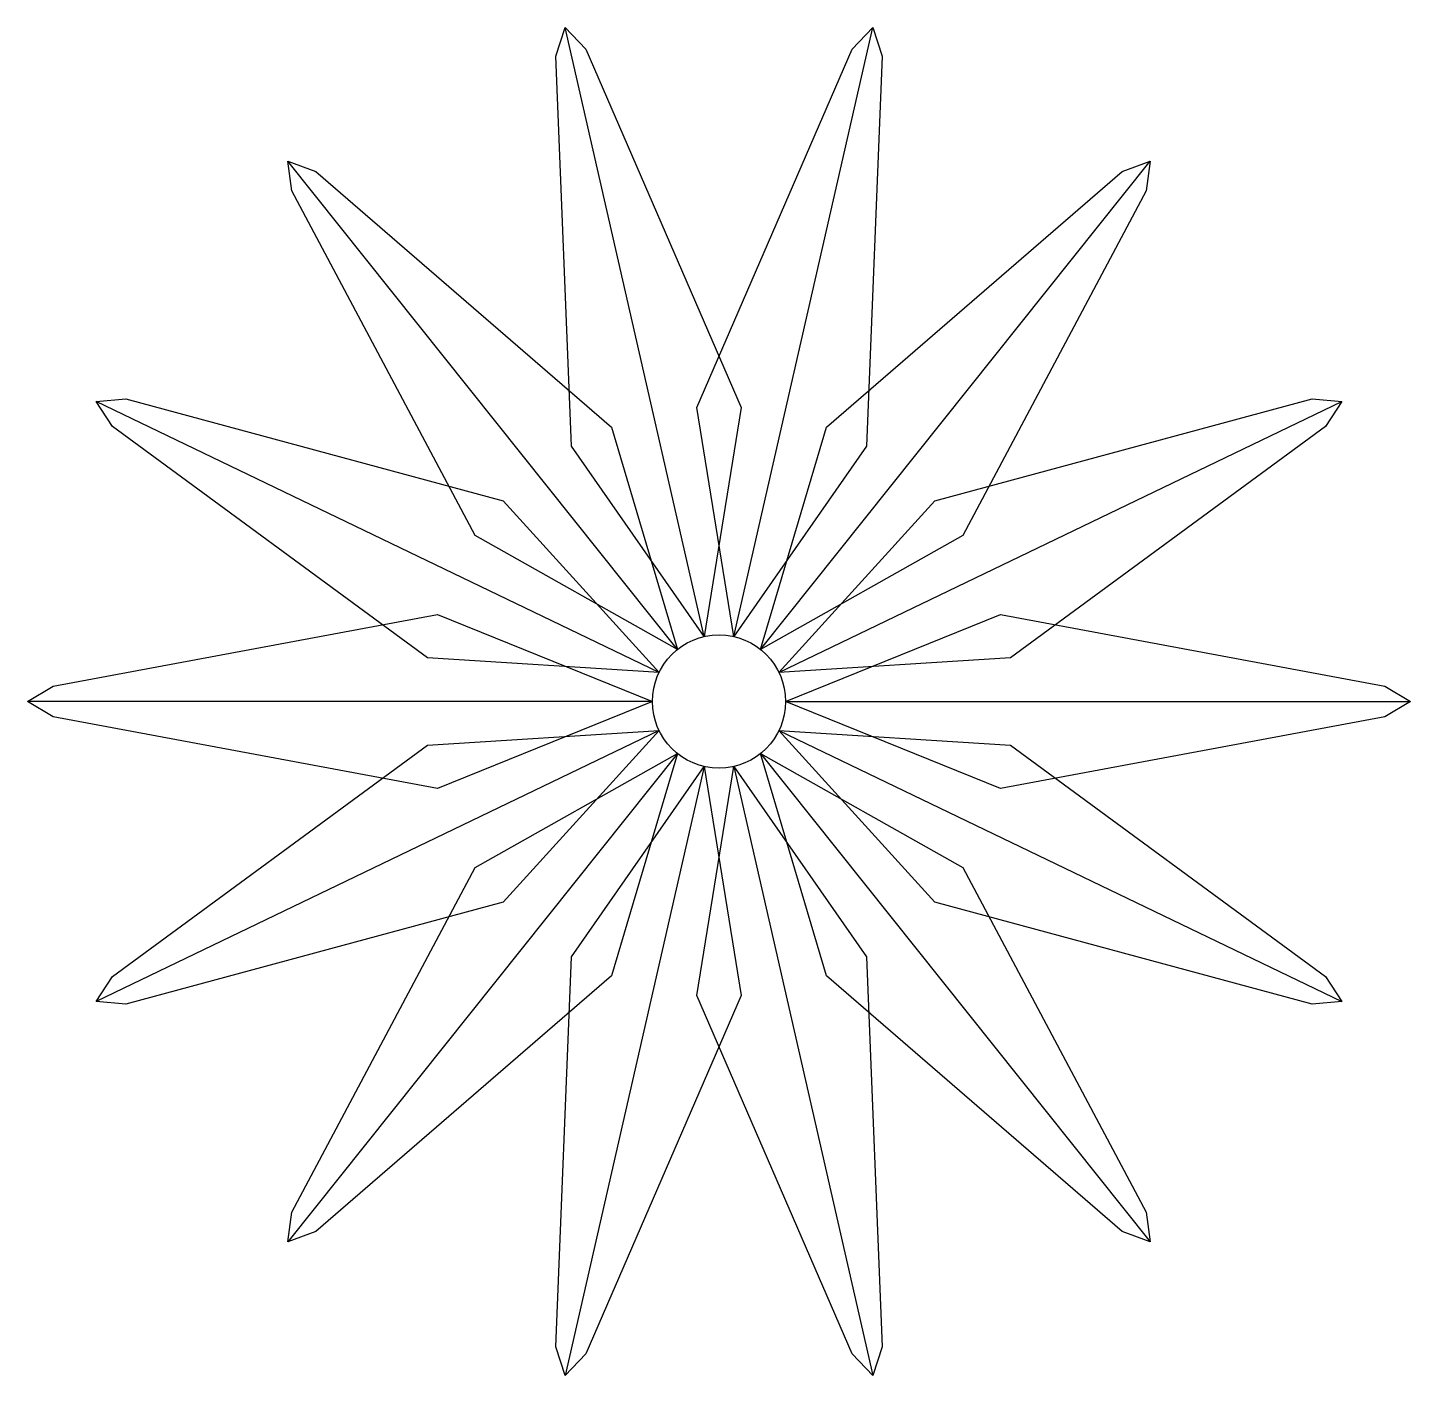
# Model space of a CAD drawing. Header units: metres. Extents: x -2.7 to 2.7, y -2.63 to 2.63.
import ezdxf

# ---------------------------------------------------------------- set-up
doc = ezdxf.new("R2010")
doc.units = ezdxf.units.M
doc.layers.add('XARCH-PLAN', color=2, linetype='Continuous')

# ---------------------------------------------------------------- blocks, each defined once
blk = doc.blocks.new('XA-Date-Palm')
for p, q in [((-0.0579, 0.2535), (-0.6008, 2.6323)), ((0.0579, 0.2535), (0.6008, 2.6323)), ((-0.1621, 0.2033), (-1.6834, 2.1109)), ((0.1621, 0.2033), (1.6834, 2.1109)), ((-0.2343, 0.1128), (-2.4326, 1.1715)), ((0.2343, 0.1128), (2.4326, 1.1715)), ((-0.26, 0), (-2.7, 0)), ((0.26, 0), (2.7, 0)), ((-0.2343, -0.1128), (-2.4326, -1.1715)), ((0.2343, -0.1128), (2.4326, -1.1715)), ((-0.1621, -0.2033), (-1.6834, -2.1109)), ((0.1621, -0.2033), (1.6834, -2.1109)), ((-0.0579, -0.2535), (-0.6008, -2.6323)), ((0.0579, -0.2535), (0.6008, -2.6323))]:
    blk.add_line(p, q)
for points in [[(-0.0579, 0.2535), (-0.5762, 0.9968), (-0.6371, 2.5215), (-0.6008, 2.6323), (-0.5201, 2.5482), (0.0867, 1.1481)], [(0.0579, 0.2535), (-0.0867, 1.1481), (0.5201, 2.5482), (0.6008, 2.6323), (0.6371, 2.5215), (0.5762, 0.9968)], [(-0.1621, 0.2033), (-0.9517, 0.648), (-1.668, 1.9954), (-1.6834, 2.1109), (-1.5742, 2.0702), (-0.42, 1.072)], [(0.1621, 0.2033), (0.42, 1.072), (1.5742, 2.0702), (1.6834, 2.1109), (1.668, 1.9954), (0.9517, 0.648)], [(-0.2343, 0.1128), (-1.1386, 0.1709), (-2.3686, 1.074), (-2.4326, 1.1715), (-2.3165, 1.1822), (-0.8435, 0.7836)], [(0.2343, 0.1128), (0.8435, 0.7836), (2.3165, 1.1822), (2.4326, 1.1715), (2.3686, 1.074), (1.1386, 0.1709)], [(-0.26, 0), (-1.1, -0.34), (-2.6, -0.06), (-2.7, 0), (-2.6, 0.06), (-1.1, 0.34)], [(0.26, 0), (1.1, 0.34), (2.6, 0.06), (2.7, 0), (2.6, -0.06), (1.1, -0.34)], [(-0.2343, -0.1128), (-0.8435, -0.7836), (-2.3165, -1.1822), (-2.4326, -1.1715), (-2.3686, -1.074), (-1.1386, -0.1709)], [(0.2343, -0.1128), (1.1386, -0.1709), (2.3686, -1.074), (2.4326, -1.1715), (2.3165, -1.1822), (0.8435, -0.7836)], [(-0.1621, -0.2033), (-0.42, -1.072), (-1.5742, -2.0702), (-1.6834, -2.1109), (-1.668, -1.9954), (-0.9517, -0.648)], [(0.1621, -0.2033), (0.9517, -0.648), (1.668, -1.9954), (1.6834, -2.1109), (1.5742, -2.0702), (0.42, -1.072)], [(-0.0579, -0.2535), (0.0867, -1.1481), (-0.5201, -2.5482), (-0.6008, -2.6323), (-0.6371, -2.5215), (-0.5762, -0.9968)], [(0.0579, -0.2535), (0.5762, -0.9968), (0.6371, -2.5215), (0.6008, -2.6323), (0.5201, -2.5482), (-0.0867, -1.1481)]]:
    blk.add_lwpolyline(points, close=True)
blk.add_circle((0, 0), 0.26)

msp = doc.modelspace()

# ---------------------------------------------------------------- block references
at = {"layer": 'XARCH-PLAN'}
msp.add_blockref('XA-Date-Palm', (0, 0), dxfattribs=at)

doc.saveas('drawing.dxf')
